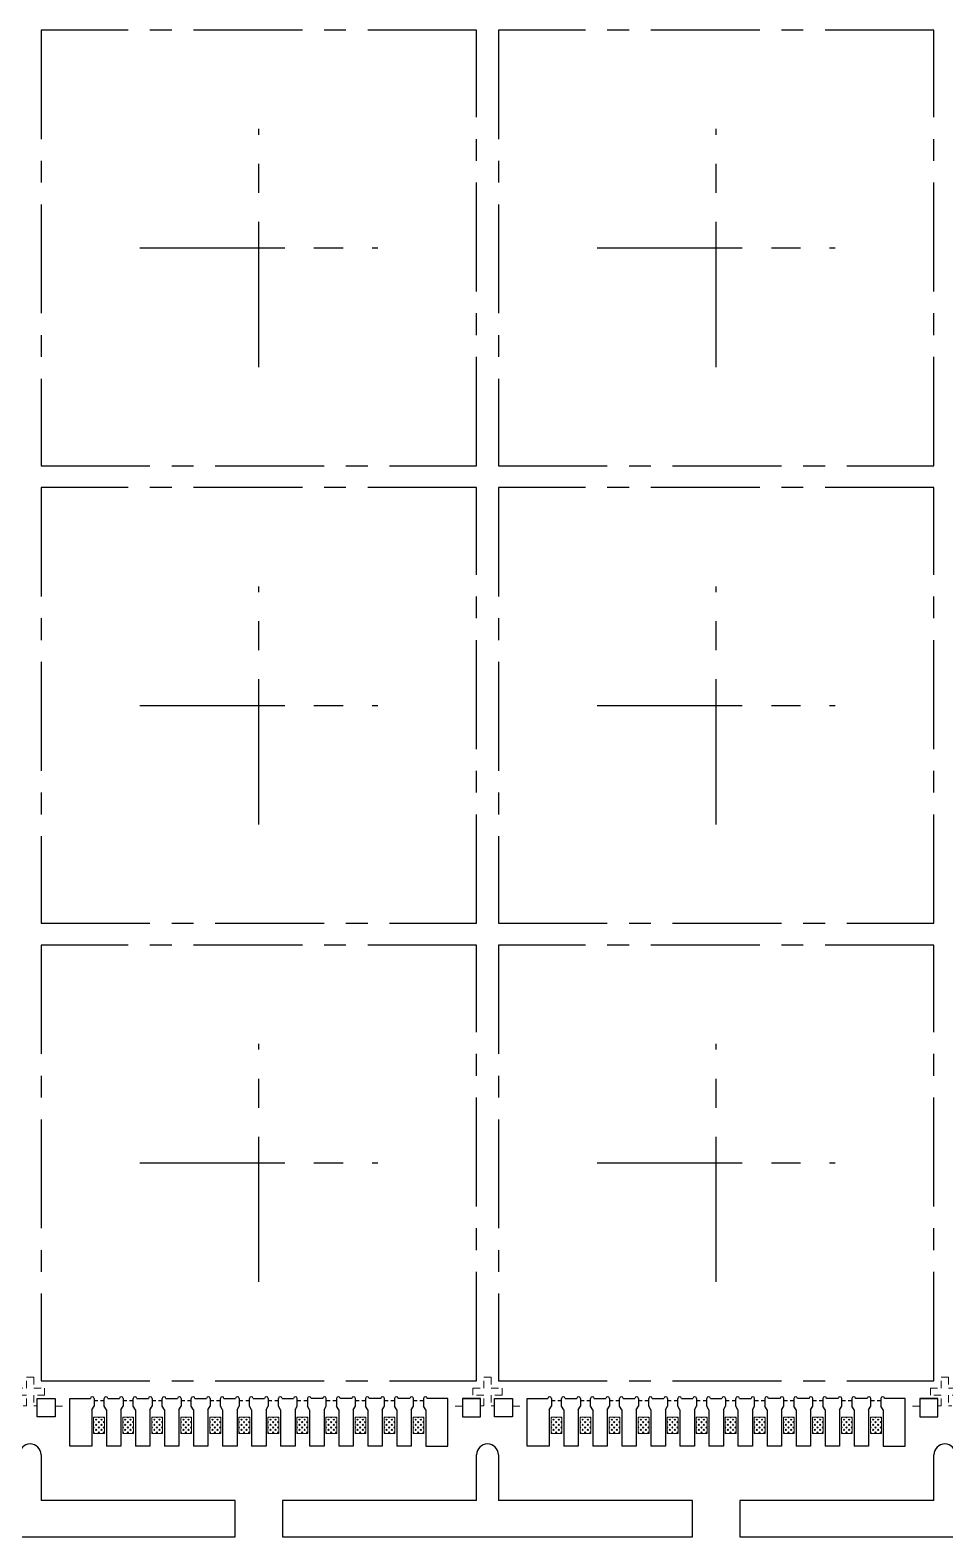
# Model space of a CAD drawing. Header units: inches. Extents: x 5 to 403, y 5 to 265.
# Drawn here: x 130.59 to 143.19, y 149.45 to 170.2 of the extents above; entities that cross this region are included whole.
import ezdxf

# ---------------------------------------------------------------- set-up
doc = ezdxf.new("R2010")
doc.units = ezdxf.units.IN
doc.header["$MEASUREMENT"] = 0
doc.linetypes.add('CENTER', pattern=[2, 1.25, -0.25, 0.25, -0.25])
doc.linetypes.add('HIDDEN', pattern=[0.375, 0.25, -0.125])
for name, color, linetype in [('1D（虚线、T-shape等)', 4, 'Continuous'), ('1（实线、SECTION图示等）', 7, 'Continuous'), ('CEN(中心线)', 1, 'CENTER'), ('LFBOT（框架底面线、虚线）', 4, 'HIDDEN'), ('LFTOP（框架正面线、实线）', 7, 'Continuous'), ('PKG LINE（虚线）', 2, 'HIDDEN'), ('PLATING（电镀）', 3, 'Continuous')]:
    doc.layers.add(name, color=color, linetype=linetype)

msp = doc.modelspace()

# ---------------------------------------------------------------- hatches: boundary and pattern name
at = {"layer": 'PLATING（电镀）', "linetype": 'ByBlock', "lineweight": 5}
h = msp.add_hatch(dxfattribs=at)
h.set_pattern_fill('CROSS', color=3, scale=0.05)
h.set_pattern_definition([(45, (-93.33546, -72.357227), (-0.035355339, 0.035355339), [0.025, -0.025]), (135, (-93.317783, -72.357227), (-0.035355339, -0.035355339), [0.025, -0.025])])
h.paths.add_polyline_path([(131.46232, 151.09804), (131.46232, 150.87304), (131.61232, 150.87304), (131.61232, 151.09804)])
h = msp.add_hatch(dxfattribs=at)
h.set_pattern_fill('CROSS', color=3, scale=0.05)
h.set_pattern_definition([(45, (-92.93546, -72.357227), (-0.035355339, 0.035355339), [0.025, -0.025]), (135, (-92.917783, -72.357227), (-0.035355339, -0.035355339), [0.025, -0.025])])
h.paths.add_polyline_path([(131.86232, 151.09804), (131.86232, 150.87304), (132.01232, 150.87304), (132.01232, 151.09804)])
h = msp.add_hatch(dxfattribs=at)
h.set_pattern_fill('CROSS', color=3, scale=0.05)
h.set_pattern_definition([(45, (-92.53546, -72.357227), (-0.035355339, 0.035355339), [0.025, -0.025]), (135, (-92.517783, -72.357227), (-0.035355339, -0.035355339), [0.025, -0.025])])
h.paths.add_polyline_path([(132.26232, 151.09804), (132.26232, 150.87304), (132.41232, 150.87304), (132.41232, 151.09804)])
h = msp.add_hatch(dxfattribs=at)
h.set_pattern_fill('CROSS', color=3, scale=0.05)
h.set_pattern_definition([(45, (-92.13546, -72.357227), (-0.035355339, 0.035355339), [0.025, -0.025]), (135, (-92.117783, -72.357227), (-0.035355339, -0.035355339), [0.025, -0.025])])
h.paths.add_polyline_path([(132.66232, 151.09804), (132.66232, 150.87304), (132.81232, 150.87304), (132.81232, 151.09804)])
h = msp.add_hatch(dxfattribs=at)
h.set_pattern_fill('CROSS', color=3, scale=0.05)
h.set_pattern_definition([(45, (-91.73546, -72.357227), (-0.035355339, 0.035355339), [0.025, -0.025]), (135, (-91.717783, -72.357227), (-0.035355339, -0.035355339), [0.025, -0.025])])
h.paths.add_polyline_path([(133.06232, 151.09804), (133.06232, 150.87304), (133.21232, 150.87304), (133.21232, 151.09804)])
h = msp.add_hatch(dxfattribs=at)
h.set_pattern_fill('CROSS', color=3, scale=0.05)
h.set_pattern_definition([(45, (-91.33546, -72.357227), (-0.035355339, 0.035355339), [0.025, -0.025]), (135, (-91.317783, -72.357227), (-0.035355339, -0.035355339), [0.025, -0.025])])
h.paths.add_polyline_path([(133.46232, 151.09804), (133.46232, 150.87304), (133.61232, 150.87304), (133.61232, 151.09804)])
h = msp.add_hatch(dxfattribs=at)
h.set_pattern_fill('CROSS', color=3, scale=0.05)
h.set_pattern_definition([(45, (-90.93546, -72.357227), (-0.035355339, 0.035355339), [0.025, -0.025]), (135, (-90.917783, -72.357227), (-0.035355339, -0.035355339), [0.025, -0.025])])
h.paths.add_polyline_path([(133.86232, 151.09804), (133.86232, 150.87304), (134.01232, 150.87304), (134.01232, 151.09804)])
h = msp.add_hatch(dxfattribs=at)
h.set_pattern_fill('CROSS', color=3, scale=0.05)
h.set_pattern_definition([(45, (-90.53546, -72.357227), (-0.035355339, 0.035355339), [0.025, -0.025]), (135, (-90.517783, -72.357227), (-0.035355339, -0.035355339), [0.025, -0.025])])
h.paths.add_polyline_path([(134.26232, 151.09804), (134.26232, 150.87304), (134.41232, 150.87304), (134.41232, 151.09804)])
h = msp.add_hatch(dxfattribs=at)
h.set_pattern_fill('CROSS', color=3, scale=0.05)
h.set_pattern_definition([(45, (-90.13546, -72.357227), (-0.035355339, 0.035355339), [0.025, -0.025]), (135, (-90.117783, -72.357227), (-0.035355339, -0.035355339), [0.025, -0.025])])
h.paths.add_polyline_path([(134.66232, 151.09804), (134.66232, 150.87304), (134.81232, 150.87304), (134.81232, 151.09804)])
h = msp.add_hatch(dxfattribs=at)
h.set_pattern_fill('CROSS', color=3, scale=0.05)
h.set_pattern_definition([(45, (-89.73546, -72.357227), (-0.035355339, 0.035355339), [0.025, -0.025]), (135, (-89.717783, -72.357227), (-0.035355339, -0.035355339), [0.025, -0.025])])
h.paths.add_polyline_path([(135.06232, 151.09804), (135.06232, 150.87304), (135.21232, 150.87304), (135.21232, 151.09804)])
h = msp.add_hatch(dxfattribs=at)
h.set_pattern_fill('CROSS', color=3, scale=0.05)
h.set_pattern_definition([(45, (-89.33546, -72.357227), (-0.035355339, 0.035355339), [0.025, -0.025]), (135, (-89.317783, -72.357227), (-0.035355339, -0.035355339), [0.025, -0.025])])
h.paths.add_polyline_path([(135.46232, 151.09804), (135.46232, 150.87304), (135.61232, 150.87304), (135.61232, 151.09804)])
h = msp.add_hatch(dxfattribs=at)
h.set_pattern_fill('CROSS', color=3, scale=0.05)
h.set_pattern_definition([(45, (-88.93546, -72.357227), (-0.035355339, 0.035355339), [0.025, -0.025]), (135, (-88.917783, -72.357227), (-0.035355339, -0.035355339), [0.025, -0.025])])
h.paths.add_polyline_path([(135.86232, 151.09804), (135.86232, 150.87304), (136.01232, 150.87304), (136.01232, 151.09804)])
h = msp.add_hatch(dxfattribs=at)
h.set_pattern_fill('CROSS', color=3, scale=0.05)
h.set_pattern_definition([(45, (-87.03546, -72.357227), (-0.035355339, 0.035355339), [0.025, -0.025]), (135, (-87.017783, -72.357227), (-0.035355339, -0.035355339), [0.025, -0.025])])
h.paths.add_polyline_path([(137.76232, 151.09804), (137.76232, 150.87304), (137.91232, 150.87304), (137.91232, 151.09804)])
h = msp.add_hatch(dxfattribs=at)
h.set_pattern_fill('CROSS', color=3, scale=0.05)
h.set_pattern_definition([(45, (-86.63546, -72.357227), (-0.035355339, 0.035355339), [0.025, -0.025]), (135, (-86.617783, -72.357227), (-0.035355339, -0.035355339), [0.025, -0.025])])
h.paths.add_polyline_path([(138.16232, 151.09804), (138.16232, 150.87304), (138.31232, 150.87304), (138.31232, 151.09804)])
h = msp.add_hatch(dxfattribs=at)
h.set_pattern_fill('CROSS', color=3, scale=0.05)
h.set_pattern_definition([(45, (-86.23546, -72.357227), (-0.035355339, 0.035355339), [0.025, -0.025]), (135, (-86.217783, -72.357227), (-0.035355339, -0.035355339), [0.025, -0.025])])
h.paths.add_polyline_path([(138.56232, 151.09804), (138.56232, 150.87304), (138.71232, 150.87304), (138.71232, 151.09804)])
h = msp.add_hatch(dxfattribs=at)
h.set_pattern_fill('CROSS', color=3, scale=0.05)
h.set_pattern_definition([(45, (-85.83546, -72.357227), (-0.035355339, 0.035355339), [0.025, -0.025]), (135, (-85.817783, -72.357227), (-0.035355339, -0.035355339), [0.025, -0.025])])
h.paths.add_polyline_path([(138.96232, 151.09804), (138.96232, 150.87304), (139.11232, 150.87304), (139.11232, 151.09804)])
h = msp.add_hatch(dxfattribs=at)
h.set_pattern_fill('CROSS', color=3, scale=0.05)
h.set_pattern_definition([(45, (-85.43546, -72.357227), (-0.035355339, 0.035355339), [0.025, -0.025]), (135, (-85.417783, -72.357227), (-0.035355339, -0.035355339), [0.025, -0.025])])
h.paths.add_polyline_path([(139.36232, 151.09804), (139.36232, 150.87304), (139.51232, 150.87304), (139.51232, 151.09804)])
h = msp.add_hatch(dxfattribs=at)
h.set_pattern_fill('CROSS', color=3, scale=0.05)
h.set_pattern_definition([(45, (-85.03546, -72.357227), (-0.035355339, 0.035355339), [0.025, -0.025]), (135, (-85.017783, -72.357227), (-0.035355339, -0.035355339), [0.025, -0.025])])
h.paths.add_polyline_path([(139.76232, 151.09804), (139.76232, 150.87304), (139.91232, 150.87304), (139.91232, 151.09804)])
h = msp.add_hatch(dxfattribs=at)
h.set_pattern_fill('CROSS', color=3, scale=0.05)
h.set_pattern_definition([(45, (-84.63546, -72.357227), (-0.035355339, 0.035355339), [0.025, -0.025]), (135, (-84.617783, -72.357227), (-0.035355339, -0.035355339), [0.025, -0.025])])
h.paths.add_polyline_path([(140.16232, 151.09804), (140.16232, 150.87304), (140.31232, 150.87304), (140.31232, 151.09804)])
h = msp.add_hatch(dxfattribs=at)
h.set_pattern_fill('CROSS', color=3, scale=0.05)
h.set_pattern_definition([(45, (-84.23546, -72.357227), (-0.035355339, 0.035355339), [0.025, -0.025]), (135, (-84.217783, -72.357227), (-0.035355339, -0.035355339), [0.025, -0.025])])
h.paths.add_polyline_path([(140.56232, 151.09804), (140.56232, 150.87304), (140.71232, 150.87304), (140.71232, 151.09804)])
h = msp.add_hatch(dxfattribs=at)
h.set_pattern_fill('CROSS', color=3, scale=0.05)
h.set_pattern_definition([(45, (-83.83546, -72.357227), (-0.035355339, 0.035355339), [0.025, -0.025]), (135, (-83.817783, -72.357227), (-0.035355339, -0.035355339), [0.025, -0.025])])
h.paths.add_polyline_path([(140.96232, 151.09804), (140.96232, 150.87304), (141.11232, 150.87304), (141.11232, 151.09804)])
h = msp.add_hatch(dxfattribs=at)
h.set_pattern_fill('CROSS', color=3, scale=0.05)
h.set_pattern_definition([(45, (-83.43546, -72.357227), (-0.035355339, 0.035355339), [0.025, -0.025]), (135, (-83.417783, -72.357227), (-0.035355339, -0.035355339), [0.025, -0.025])])
h.paths.add_polyline_path([(141.36232, 151.09804), (141.36232, 150.87304), (141.51232, 150.87304), (141.51232, 151.09804)])
h = msp.add_hatch(dxfattribs=at)
h.set_pattern_fill('CROSS', color=3, scale=0.05)
h.set_pattern_definition([(45, (-83.03546, -72.357227), (-0.035355339, 0.035355339), [0.025, -0.025]), (135, (-83.017783, -72.357227), (-0.035355339, -0.035355339), [0.025, -0.025])])
h.paths.add_polyline_path([(141.76232, 151.09804), (141.76232, 150.87304), (141.91232, 150.87304), (141.91232, 151.09804)])
h = msp.add_hatch(dxfattribs=at)
h.set_pattern_fill('CROSS', color=3, scale=0.05)
h.set_pattern_definition([(45, (-82.63546, -72.357227), (-0.035355339, 0.035355339), [0.025, -0.025]), (135, (-82.617783, -72.357227), (-0.035355339, -0.035355339), [0.025, -0.025])])
h.paths.add_polyline_path([(142.16232, 151.09804), (142.16232, 150.87304), (142.31232, 150.87304), (142.31232, 151.09804)])

# ---------------------------------------------------------------- linework, layer by layer
at = {"layer": '1D（虚线、T-shape等)', "linetype": 'HIDDEN', "lineweight": 0, "ltscale": 0.25}
for p, q in [((130.93232, 151.24804, 0.1444), (131.13232, 151.24804, 0.1444)), ((136.54232, 151.24804, 0.1444), (136.34232, 151.24804, 0.1444)), ((137.23232, 151.24804, 0.1444), (137.43232, 151.24804, 0.1444)), ((142.84232, 151.24804, 0.1444), (142.64232, 151.24804, 0.1444))]:
    msp.add_line(p, q, dxfattribs=at)
at = {"layer": '1D（虚线、T-shape等)', "linetype": 'HIDDEN', "lineweight": 0, "ltscale": 0.25, "elevation": 0.1444}
for points in [[(130.49232, 151.25304), (130.53732, 151.25304), (130.53732, 151.39804), (130.38732, 151.39804), (130.38732, 151.49804), (130.53732, 151.49804), (130.53732, 151.64804), (130.63732, 151.64804), (130.63732, 151.49804), (130.78732, 151.49804), (130.78732, 151.39804), (130.63732, 151.39804), (130.63732, 151.25304), (130.68232, 151.25304)], [(136.79232, 151.25304), (136.83732, 151.25304), (136.83732, 151.39804), (136.68732, 151.39804), (136.68732, 151.49804), (136.83732, 151.49804), (136.83732, 151.64804), (136.93732, 151.64804), (136.93732, 151.49804), (137.08732, 151.49804), (137.08732, 151.39804), (136.93732, 151.39804), (136.93732, 151.25304), (136.98232, 151.25304)], [(143.09232, 151.25304), (143.13732, 151.25304), (143.13732, 151.39804), (142.98732, 151.39804), (142.98732, 151.49804), (143.13732, 151.49804), (143.13732, 151.64804), (143.23732, 151.64804), (143.23732, 151.49804), (143.38732, 151.49804), (143.38732, 151.39804), (143.23732, 151.39804), (143.23732, 151.25304), (143.28232, 151.25304)]]:
    msp.add_lwpolyline(points, dxfattribs=at)
at = {"layer": '1（实线、SECTION图示等）', "ltscale": 10}
for p, q in [((130.73732, 150.57804, 0.1444), (130.73732, 149.94804, 0.1444)), ((136.73732, 149.94804, 0.1444), (136.73732, 150.57804, 0.1444)), ((137.03732, 150.57804, 0.1444), (137.03732, 149.94804, 0.1444)), ((143.03732, 149.94804, 0.1444), (143.03732, 150.57804, 0.1444)), ((133.41232, 149.94804, 0.1444), (130.73732, 149.94804, 0.1444)), ((133.41232, 149.44804, 0.1444), (133.41232, 149.94804, 0.1444)), ((136.73732, 149.94804, 0.1444), (134.06232, 149.94804, 0.1444)), ((134.06232, 149.94804, 0.1444), (134.06232, 149.44804, 0.1444)), ((139.71232, 149.94804, 0.1444), (137.03732, 149.94804, 0.1444)), ((139.71232, 149.44804, 0.1444), (139.71232, 149.94804, 0.1444)), ((143.03732, 149.94804, 0.1444), (140.36232, 149.94804, 0.1444)), ((140.36232, 149.94804, 0.1444), (140.36232, 149.44804, 0.1444)), ((127.76232, 149.44804, 0.1444), (133.41232, 149.44804, 0.1444)), ((134.06232, 149.44804, 0.1444), (139.71232, 149.44804, 0.1444)), ((140.36232, 149.44804, 0.1444), (146.01232, 149.44804, 0.1444))]:
    msp.add_line(p, q, dxfattribs=at)
for centre in [(130.58732, 150.57804, 0.1444), (136.88732, 150.57804, 0.1444), (143.18732, 150.57804, 0.1444)]:
    msp.add_arc(centre, 0.15, 0, 180, dxfattribs=at)
at = {"layer": 'CEN(中心线)', "linetype": 'CENTER', "ltscale": 1.6}
for p, q in [((133.73732, 165.55807, 0.1444), (133.73732, 168.838, 0.1444)), ((140.03732, 165.55807, 0.1444), (140.03732, 168.838, 0.1444)), ((132.09736, 167.19804, 0.1444), (135.37729, 167.19804, 0.1444)), ((138.39736, 167.19804, 0.1444), (141.67729, 167.19804, 0.1444)), ((133.73732, 159.25807, 0.1444), (133.73732, 162.538, 0.1444)), ((140.03732, 159.25807, 0.1444), (140.03732, 162.538, 0.1444)), ((132.09736, 160.89804, 0.1444), (135.37729, 160.89804, 0.1444)), ((138.39736, 160.89804, 0.1444), (141.67729, 160.89804, 0.1444)), ((133.73732, 152.95807, 0.1444), (133.73732, 156.238, 0.1444)), ((140.03732, 152.95807, 0.1444), (140.03732, 156.238, 0.1444)), ((132.09736, 154.59804, 0.1444), (135.37729, 154.59804, 0.1444)), ((138.39736, 154.59804, 0.1444), (141.67729, 154.59804, 0.1444))]:
    msp.add_line(p, q, dxfattribs=at)
at = {"layer": 'LFBOT（框架底面线、虚线）', "linetype": 'HIDDEN', "ltscale": 0.2, "elevation": 0.1444}
for points in [[(131.46732, 151.32804), (131.51832, 151.32804)], [(131.55632, 151.32804), (131.60732, 151.32804)], [(131.86732, 151.32804), (131.91832, 151.32804)], [(131.95632, 151.32804), (132.00732, 151.32804)], [(132.26732, 151.32804), (132.31832, 151.32804)], [(132.35632, 151.32804), (132.40732, 151.32804)], [(132.66732, 151.32804), (132.71832, 151.32804)], [(132.75632, 151.32804), (132.80732, 151.32804)], [(133.06732, 151.32804), (133.11832, 151.32804)], [(133.15632, 151.32804), (133.20732, 151.32804)], [(133.46732, 151.32804), (133.51832, 151.32804)], [(133.55632, 151.32804), (133.60732, 151.32804)], [(133.86732, 151.32804), (133.91832, 151.32804)], [(133.95632, 151.32804), (134.00732, 151.32804)], [(134.26732, 151.32804), (134.31832, 151.32804)], [(134.35632, 151.32804), (134.40732, 151.32804)], [(134.66732, 151.32804), (134.71832, 151.32804)], [(134.75632, 151.32804), (134.80732, 151.32804)], [(135.06732, 151.32804), (135.11832, 151.32804)], [(135.15632, 151.32804), (135.20732, 151.32804)], [(135.46732, 151.32804), (135.51832, 151.32804)], [(135.55632, 151.32804), (135.60732, 151.32804)], [(135.86732, 151.32804), (135.91832, 151.32804)], [(135.95632, 151.32804), (136.00732, 151.32804)], [(137.76732, 151.32804), (137.81832, 151.32804)], [(137.85632, 151.32804), (137.90732, 151.32804)], [(138.16732, 151.32804), (138.21832, 151.32804)], [(138.25632, 151.32804), (138.30732, 151.32804)], [(138.56732, 151.32804), (138.61832, 151.32804)], [(138.65632, 151.32804), (138.70732, 151.32804)], [(138.96732, 151.32804), (139.01832, 151.32804)], [(139.05632, 151.32804), (139.10732, 151.32804)], [(139.36732, 151.32804), (139.41832, 151.32804)], [(139.45632, 151.32804), (139.50732, 151.32804)], [(139.76732, 151.32804), (139.81832, 151.32804)], [(139.85632, 151.32804), (139.90732, 151.32804)], [(140.16732, 151.32804), (140.21832, 151.32804)], [(140.25632, 151.32804), (140.30732, 151.32804)], [(140.56732, 151.32804), (140.61832, 151.32804)], [(140.65632, 151.32804), (140.70732, 151.32804)], [(140.96732, 151.32804), (141.01832, 151.32804)], [(141.05632, 151.32804), (141.10732, 151.32804)], [(141.36732, 151.32804), (141.41832, 151.32804)], [(141.45632, 151.32804), (141.50732, 151.32804)], [(141.76732, 151.32804), (141.81832, 151.32804)], [(141.85632, 151.32804), (141.90732, 151.32804)], [(142.16732, 151.32804), (142.21832, 151.32804)], [(142.25632, 151.32804), (142.30732, 151.32804)]]:
    msp.add_lwpolyline(points, dxfattribs=at)
at = {"layer": 'LFTOP（框架正面线、实线）', "color": 7}
for p, q in [((131.13232, 150.99804, 0.1444), (131.13232, 151.35304, 0.1444)), ((131.13232, 151.35304, 0.1444), (131.41732, 151.35304, 0.1444)), ((131.46732, 151.35304, 0.1444), (131.46732, 151.24804, 0.1444)), ((131.60732, 151.24804, 0.1444), (131.60732, 151.35304, 0.1444)), ((131.65732, 151.35304, 0.1444), (131.81732, 151.35304, 0.1444)), ((131.86732, 151.35304, 0.1444), (131.86732, 151.24804, 0.1444)), ((132.00732, 151.24804, 0.1444), (132.00732, 151.35304, 0.1444)), ((132.05732, 151.35304, 0.1444), (132.21732, 151.35304, 0.1444)), ((132.26732, 151.35304, 0.1444), (132.26732, 151.24804, 0.1444)), ((132.40732, 151.24804, 0.1444), (132.40732, 151.35304, 0.1444)), ((132.45732, 151.35304, 0.1444), (132.61732, 151.35304, 0.1444)), ((132.66732, 151.35304, 0.1444), (132.66732, 151.24804, 0.1444)), ((132.80732, 151.24804, 0.1444), (132.80732, 151.35304, 0.1444)), ((132.85732, 151.35304, 0.1444), (133.01732, 151.35304, 0.1444)), ((133.06732, 151.35304, 0.1444), (133.06732, 151.24804, 0.1444)), ((133.20732, 151.24804, 0.1444), (133.20732, 151.35304, 0.1444)), ((133.25732, 151.35304, 0.1444), (133.41732, 151.35304, 0.1444)), ((133.46732, 151.35304, 0.1444), (133.46732, 151.24804, 0.1444)), ((133.60732, 151.24804, 0.1444), (133.60732, 151.35304, 0.1444)), ((133.65732, 151.35304, 0.1444), (133.81732, 151.35304, 0.1444)), ((133.86732, 151.35304, 0.1444), (133.86732, 151.24804, 0.1444)), ((134.00732, 151.24804, 0.1444), (134.00732, 151.35304, 0.1444)), ((134.05732, 151.35304, 0.1444), (134.21732, 151.35304, 0.1444)), ((134.26732, 151.24804, 0.1444), (134.26732, 151.35304, 0.1444)), ((134.40732, 151.35304, 0.1444), (134.40732, 151.24804, 0.1444)), ((134.61732, 151.35304, 0.1444), (134.45732, 151.35304, 0.1444)), ((134.66732, 151.24804, 0.1444), (134.66732, 151.35304, 0.1444)), ((134.80732, 151.35304, 0.1444), (134.80732, 151.24804, 0.1444)), ((135.01732, 151.35304, 0.1444), (134.85732, 151.35304, 0.1444)), ((135.06732, 151.24804, 0.1444), (135.06732, 151.35304, 0.1444)), ((135.20732, 151.35304, 0.1444), (135.20732, 151.24804, 0.1444)), ((135.41732, 151.35304, 0.1444), (135.25732, 151.35304, 0.1444)), ((135.46732, 151.24804, 0.1444), (135.46732, 151.35304, 0.1444)), ((135.60732, 151.35304, 0.1444), (135.60732, 151.24804, 0.1444)), ((135.81732, 151.35304, 0.1444), (135.65732, 151.35304, 0.1444)), ((135.86732, 151.24804, 0.1444), (135.86732, 151.35304, 0.1444)), ((136.00732, 151.35304, 0.1444), (136.00732, 151.24804, 0.1444)), ((136.34232, 151.35304, 0.1444), (136.05732, 151.35304, 0.1444)), ((136.54232, 151.35304, 0.1444), (136.79232, 151.35304, 0.1444)), ((137.43232, 150.99804, 0.1444), (137.43232, 151.35304, 0.1444)), ((137.43232, 151.35304, 0.1444), (137.71732, 151.35304, 0.1444)), ((137.76732, 151.35304, 0.1444), (137.76732, 151.24804, 0.1444)), ((137.90732, 151.24804, 0.1444), (137.90732, 151.35304, 0.1444)), ((137.95732, 151.35304, 0.1444), (138.11732, 151.35304, 0.1444)), ((138.16732, 151.35304, 0.1444), (138.16732, 151.24804, 0.1444)), ((138.30732, 151.24804, 0.1444), (138.30732, 151.35304, 0.1444)), ((138.35732, 151.35304, 0.1444), (138.51732, 151.35304, 0.1444)), ((138.56732, 151.35304, 0.1444), (138.56732, 151.24804, 0.1444)), ((138.70732, 151.24804, 0.1444), (138.70732, 151.35304, 0.1444)), ((138.75732, 151.35304, 0.1444), (138.91732, 151.35304, 0.1444)), ((138.96732, 151.35304, 0.1444), (138.96732, 151.24804, 0.1444)), ((139.10732, 151.24804, 0.1444), (139.10732, 151.35304, 0.1444)), ((139.15732, 151.35304, 0.1444), (139.31732, 151.35304, 0.1444)), ((139.36732, 151.35304, 0.1444), (139.36732, 151.24804, 0.1444)), ((139.50732, 151.24804, 0.1444), (139.50732, 151.35304, 0.1444)), ((139.55732, 151.35304, 0.1444), (139.71732, 151.35304, 0.1444)), ((139.76732, 151.35304, 0.1444), (139.76732, 151.24804, 0.1444)), ((139.90732, 151.24804, 0.1444), (139.90732, 151.35304, 0.1444)), ((139.95732, 151.35304, 0.1444), (140.11732, 151.35304, 0.1444)), ((140.16732, 151.35304, 0.1444), (140.16732, 151.24804, 0.1444)), ((140.30732, 151.24804, 0.1444), (140.30732, 151.35304, 0.1444)), ((140.35732, 151.35304, 0.1444), (140.51732, 151.35304, 0.1444)), ((140.56732, 151.24804, 0.1444), (140.56732, 151.35304, 0.1444)), ((140.70732, 151.35304, 0.1444), (140.70732, 151.24804, 0.1444)), ((140.91732, 151.35304, 0.1444), (140.75732, 151.35304, 0.1444)), ((140.96732, 151.24804, 0.1444), (140.96732, 151.35304, 0.1444)), ((141.10732, 151.35304, 0.1444), (141.10732, 151.24804, 0.1444)), ((141.31732, 151.35304, 0.1444), (141.15732, 151.35304, 0.1444)), ((141.36732, 151.24804, 0.1444), (141.36732, 151.35304, 0.1444)), ((141.50732, 151.35304, 0.1444), (141.50732, 151.24804, 0.1444)), ((141.71732, 151.35304, 0.1444), (141.55732, 151.35304, 0.1444)), ((141.76732, 151.24804, 0.1444), (141.76732, 151.35304, 0.1444)), ((141.90732, 151.35304, 0.1444), (141.90732, 151.24804, 0.1444)), ((142.11732, 151.35304, 0.1444), (141.95732, 151.35304, 0.1444)), ((142.16732, 151.24804, 0.1444), (142.16732, 151.35304, 0.1444)), ((142.30732, 151.35304, 0.1444), (142.30732, 151.24804, 0.1444)), ((142.64232, 151.35304, 0.1444), (142.35732, 151.35304, 0.1444)), ((142.84232, 151.35304, 0.1444), (143.09232, 151.35304, 0.1444)), ((131.43732, 151.19804, 0.1444), (131.46732, 151.24804, 0.1444)), ((131.43732, 151.19804, 0.1444), (131.43732, 150.69804, 0.1444)), ((131.63732, 151.19804, 0.1444), (131.60732, 151.24804, 0.1444)), ((131.63732, 151.19804, 0.1444), (131.63732, 150.69804, 0.1444)), ((131.83732, 151.19804, 0.1444), (131.86732, 151.24804, 0.1444)), ((131.83732, 151.19804, 0.1444), (131.83732, 150.69804, 0.1444)), ((132.03732, 151.19804, 0.1444), (132.00732, 151.24804, 0.1444)), ((132.03732, 151.19804, 0.1444), (132.03732, 150.69804, 0.1444)), ((132.23732, 151.19804, 0.1444), (132.26732, 151.24804, 0.1444)), ((132.23732, 151.19804, 0.1444), (132.23732, 150.69804, 0.1444)), ((132.43732, 151.19804, 0.1444), (132.40732, 151.24804, 0.1444)), ((132.43732, 151.19804, 0.1444), (132.43732, 150.69804, 0.1444)), ((132.63732, 151.19804, 0.1444), (132.66732, 151.24804, 0.1444)), ((132.63732, 151.19804, 0.1444), (132.63732, 150.69804, 0.1444)), ((132.83732, 151.19804, 0.1444), (132.80732, 151.24804, 0.1444)), ((132.83732, 151.19804, 0.1444), (132.83732, 150.69804, 0.1444)), ((133.03732, 151.19804, 0.1444), (133.06732, 151.24804, 0.1444)), ((133.03732, 151.19804, 0.1444), (133.03732, 150.69804, 0.1444)), ((133.23732, 151.19804, 0.1444), (133.20732, 151.24804, 0.1444)), ((133.23732, 151.19804, 0.1444), (133.23732, 150.69804, 0.1444)), ((133.43732, 151.19804, 0.1444), (133.46732, 151.24804, 0.1444)), ((133.43732, 151.19804, 0.1444), (133.43732, 150.69804, 0.1444)), ((133.63732, 151.19804, 0.1444), (133.60732, 151.24804, 0.1444)), ((133.63732, 151.19804, 0.1444), (133.63732, 150.69804, 0.1444)), ((133.83732, 151.19804, 0.1444), (133.86732, 151.24804, 0.1444)), ((133.83732, 151.19804, 0.1444), (133.83732, 150.69804, 0.1444)), ((134.03732, 151.19804, 0.1444), (134.00732, 151.24804, 0.1444)), ((134.03732, 151.19804, 0.1444), (134.03732, 150.69804, 0.1444)), ((134.23732, 151.19804, 0.1444), (134.26732, 151.24804, 0.1444)), ((134.23732, 151.19804, 0.1444), (134.23732, 150.69804, 0.1444)), ((134.43732, 151.19804, 0.1444), (134.40732, 151.24804, 0.1444)), ((134.43732, 151.19804, 0.1444), (134.43732, 150.69804, 0.1444)), ((134.63732, 151.19804, 0.1444), (134.66732, 151.24804, 0.1444)), ((134.63732, 151.19804, 0.1444), (134.63732, 150.69804, 0.1444)), ((134.83732, 151.19804, 0.1444), (134.80732, 151.24804, 0.1444)), ((134.83732, 151.19804, 0.1444), (134.83732, 150.69804, 0.1444)), ((135.03732, 151.19804, 0.1444), (135.06732, 151.24804, 0.1444)), ((135.03732, 151.19804, 0.1444), (135.03732, 150.69804, 0.1444)), ((135.23732, 151.19804, 0.1444), (135.20732, 151.24804, 0.1444)), ((135.23732, 151.19804, 0.1444), (135.23732, 150.69804, 0.1444)), ((135.43732, 151.19804, 0.1444), (135.46732, 151.24804, 0.1444)), ((135.43732, 151.19804, 0.1444), (135.43732, 150.69804, 0.1444)), ((135.63732, 151.19804, 0.1444), (135.60732, 151.24804, 0.1444)), ((135.63732, 151.19804, 0.1444), (135.63732, 150.69804, 0.1444)), ((135.83732, 151.19804, 0.1444), (135.86732, 151.24804, 0.1444)), ((135.83732, 151.19804, 0.1444), (135.83732, 150.69804, 0.1444)), ((136.03732, 151.19804, 0.1444), (136.00732, 151.24804, 0.1444)), ((136.03732, 151.19804, 0.1444), (136.03732, 150.69804, 0.1444)), ((137.73732, 151.19804, 0.1444), (137.76732, 151.24804, 0.1444)), ((137.73732, 151.19804, 0.1444), (137.73732, 150.69804, 0.1444)), ((137.93732, 151.19804, 0.1444), (137.90732, 151.24804, 0.1444)), ((137.93732, 151.19804, 0.1444), (137.93732, 150.69804, 0.1444)), ((138.13732, 151.19804, 0.1444), (138.16732, 151.24804, 0.1444)), ((138.13732, 151.19804, 0.1444), (138.13732, 150.69804, 0.1444)), ((138.33732, 151.19804, 0.1444), (138.30732, 151.24804, 0.1444)), ((138.33732, 151.19804, 0.1444), (138.33732, 150.69804, 0.1444)), ((138.53732, 151.19804, 0.1444), (138.56732, 151.24804, 0.1444)), ((138.53732, 151.19804, 0.1444), (138.53732, 150.69804, 0.1444)), ((138.73732, 151.19804, 0.1444), (138.70732, 151.24804, 0.1444)), ((138.73732, 151.19804, 0.1444), (138.73732, 150.69804, 0.1444)), ((138.93732, 151.19804, 0.1444), (138.96732, 151.24804, 0.1444)), ((138.93732, 151.19804, 0.1444), (138.93732, 150.69804, 0.1444)), ((139.13732, 151.19804, 0.1444), (139.10732, 151.24804, 0.1444)), ((139.13732, 151.19804, 0.1444), (139.13732, 150.69804, 0.1444)), ((139.33732, 151.19804, 0.1444), (139.36732, 151.24804, 0.1444)), ((139.33732, 151.19804, 0.1444), (139.33732, 150.69804, 0.1444)), ((139.53732, 151.19804, 0.1444), (139.50732, 151.24804, 0.1444)), ((139.53732, 151.19804, 0.1444), (139.53732, 150.69804, 0.1444)), ((139.73732, 151.19804, 0.1444), (139.76732, 151.24804, 0.1444)), ((139.73732, 151.19804, 0.1444), (139.73732, 150.69804, 0.1444)), ((139.93732, 151.19804, 0.1444), (139.90732, 151.24804, 0.1444)), ((139.93732, 151.19804, 0.1444), (139.93732, 150.69804, 0.1444)), ((140.13732, 151.19804, 0.1444), (140.16732, 151.24804, 0.1444)), ((140.13732, 151.19804, 0.1444), (140.13732, 150.69804, 0.1444)), ((140.33732, 151.19804, 0.1444), (140.30732, 151.24804, 0.1444)), ((140.33732, 151.19804, 0.1444), (140.33732, 150.69804, 0.1444)), ((140.53732, 151.19804, 0.1444), (140.56732, 151.24804, 0.1444)), ((140.53732, 151.19804, 0.1444), (140.53732, 150.69804, 0.1444)), ((140.73732, 151.19804, 0.1444), (140.70732, 151.24804, 0.1444)), ((140.73732, 151.19804, 0.1444), (140.73732, 150.69804, 0.1444)), ((140.93732, 151.19804, 0.1444), (140.96732, 151.24804, 0.1444)), ((140.93732, 151.19804, 0.1444), (140.93732, 150.69804, 0.1444)), ((141.13732, 151.19804, 0.1444), (141.10732, 151.24804, 0.1444)), ((141.13732, 151.19804, 0.1444), (141.13732, 150.69804, 0.1444)), ((141.33732, 151.19804, 0.1444), (141.36732, 151.24804, 0.1444)), ((141.33732, 151.19804, 0.1444), (141.33732, 150.69804, 0.1444)), ((141.53732, 151.19804, 0.1444), (141.50732, 151.24804, 0.1444)), ((141.53732, 151.19804, 0.1444), (141.53732, 150.69804, 0.1444)), ((141.73732, 151.19804, 0.1444), (141.76732, 151.24804, 0.1444)), ((141.73732, 151.19804, 0.1444), (141.73732, 150.69804, 0.1444)), ((141.93732, 151.19804, 0.1444), (141.90732, 151.24804, 0.1444)), ((141.93732, 151.19804, 0.1444), (141.93732, 150.69804, 0.1444)), ((142.13732, 151.19804, 0.1444), (142.16732, 151.24804, 0.1444)), ((142.13732, 151.19804, 0.1444), (142.13732, 150.69804, 0.1444)), ((142.33732, 151.19804, 0.1444), (142.30732, 151.24804, 0.1444)), ((142.33732, 151.19804, 0.1444), (142.33732, 150.69804, 0.1444)), ((131.13232, 150.69804, 0.1444), (131.13232, 150.99804, 0.1444)), ((137.43232, 150.69804, 0.1444), (137.43232, 150.99804, 0.1444)), ((131.13732, 150.69804, 0.1444), (131.13232, 150.69804, 0.1444)), ((131.43732, 150.69804, 0.1444), (131.13732, 150.69804, 0.1444)), ((137.43732, 150.69804, 0.1444), (137.43232, 150.69804, 0.1444)), ((137.73732, 150.69804, 0.1444), (137.43732, 150.69804, 0.1444))]:
    msp.add_line(p, q, dxfattribs=at)
at = {"layer": 'LFTOP（框架正面线、实线）'}
for p, q in [((131.83732, 150.69804, 0.1444), (131.63732, 150.69804, 0.1444)), ((132.23732, 150.69804, 0.1444), (132.03732, 150.69804, 0.1444)), ((132.63732, 150.69804, 0.1444), (132.43732, 150.69804, 0.1444)), ((133.03732, 150.69804, 0.1444), (132.83732, 150.69804, 0.1444)), ((133.43732, 150.69804, 0.1444), (133.23732, 150.69804, 0.1444)), ((133.83732, 150.69804, 0.1444), (133.63732, 150.69804, 0.1444)), ((134.23732, 150.69804, 0.1444), (134.03732, 150.69804, 0.1444)), ((134.63732, 150.69804, 0.1444), (134.43732, 150.69804, 0.1444)), ((135.03732, 150.69804, 0.1444), (134.83732, 150.69804, 0.1444)), ((135.43732, 150.69804, 0.1444), (135.23732, 150.69804, 0.1444)), ((135.83732, 150.69804, 0.1444), (135.63732, 150.69804, 0.1444)), ((138.13732, 150.69804, 0.1444), (137.93732, 150.69804, 0.1444)), ((138.53732, 150.69804, 0.1444), (138.33732, 150.69804, 0.1444)), ((138.93732, 150.69804, 0.1444), (138.73732, 150.69804, 0.1444)), ((139.33732, 150.69804, 0.1444), (139.13732, 150.69804, 0.1444)), ((139.73732, 150.69804, 0.1444), (139.53732, 150.69804, 0.1444)), ((140.13732, 150.69804, 0.1444), (139.93732, 150.69804, 0.1444)), ((140.53732, 150.69804, 0.1444), (140.33732, 150.69804, 0.1444)), ((140.93732, 150.69804, 0.1444), (140.73732, 150.69804, 0.1444)), ((141.33732, 150.69804, 0.1444), (141.13732, 150.69804, 0.1444)), ((141.73732, 150.69804, 0.1444), (141.53732, 150.69804, 0.1444)), ((142.13732, 150.69804, 0.1444), (141.93732, 150.69804, 0.1444))]:
    msp.add_line(p, q, dxfattribs=at)
at = {"layer": 'LFTOP（框架正面线、实线）', "color": 7, "elevation": 0.1444}
for points in [[(130.68232, 151.35304), (130.93232, 151.35304), (130.93232, 151.10304), (130.68232, 151.10304)], [(136.79232, 151.35304), (136.54232, 151.35304), (136.54232, 151.10304), (136.79232, 151.10304)], [(136.98232, 151.35304), (137.23232, 151.35304), (137.23232, 151.10304), (136.98232, 151.10304)], [(143.09232, 151.35304), (142.84232, 151.35304), (142.84232, 151.10304), (143.09232, 151.10304)]]:
    msp.add_lwpolyline(points, close=True, dxfattribs=at)
for points in [[(136.03732, 150.69804), (136.34232, 150.69804), (136.34232, 151.35304)], [(142.33732, 150.69804), (142.64232, 150.69804), (142.64232, 151.35304)]]:
    msp.add_lwpolyline(points, dxfattribs=at)
at = {"layer": 'LFTOP（框架正面线、实线）', "color": 7}
for centre in [(131.44232, 151.35304, 0.1444), (131.63232, 151.35304, 0.1444), (131.84232, 151.35304, 0.1444), (132.03232, 151.35304, 0.1444), (132.24232, 151.35304, 0.1444), (132.43232, 151.35304, 0.1444), (132.64232, 151.35304, 0.1444), (132.83232, 151.35304, 0.1444), (133.04232, 151.35304, 0.1444), (133.23232, 151.35304, 0.1444), (133.44232, 151.35304, 0.1444), (133.63232, 151.35304, 0.1444), (133.84232, 151.35304, 0.1444), (134.03232, 151.35304, 0.1444), (134.24232, 151.35304, 0.1444), (134.43232, 151.35304, 0.1444), (134.64232, 151.35304, 0.1444), (134.83232, 151.35304, 0.1444), (135.04232, 151.35304, 0.1444), (135.23232, 151.35304, 0.1444), (135.44232, 151.35304, 0.1444), (135.63232, 151.35304, 0.1444), (135.84232, 151.35304, 0.1444), (136.03232, 151.35304, 0.1444), (137.74232, 151.35304, 0.1444), (137.93232, 151.35304, 0.1444), (138.14232, 151.35304, 0.1444), (138.33232, 151.35304, 0.1444), (138.54232, 151.35304, 0.1444), (138.73232, 151.35304, 0.1444), (138.94232, 151.35304, 0.1444), (139.13232, 151.35304, 0.1444), (139.34232, 151.35304, 0.1444), (139.53232, 151.35304, 0.1444), (139.74232, 151.35304, 0.1444), (139.93232, 151.35304, 0.1444), (140.14232, 151.35304, 0.1444), (140.33232, 151.35304, 0.1444), (140.54232, 151.35304, 0.1444), (140.73232, 151.35304, 0.1444), (140.94232, 151.35304, 0.1444), (141.13232, 151.35304, 0.1444), (141.34232, 151.35304, 0.1444), (141.53232, 151.35304, 0.1444), (141.74232, 151.35304, 0.1444), (141.93232, 151.35304, 0.1444), (142.14232, 151.35304, 0.1444), (142.33232, 151.35304, 0.1444)]:
    msp.add_arc(centre, 0.025, 0, 180, dxfattribs=at)
at = {"layer": 'PKG LINE（虚线）', "color": 2, "linetype": 'CENTER', "ltscale": 1.2, "elevation": 0.1444}
for points in [[(130.73732, 164.19804), (136.73732, 164.19804), (136.73732, 170.19804), (130.73732, 170.19804)], [(137.03732, 164.19804), (143.03732, 164.19804), (143.03732, 170.19804), (137.03732, 170.19804)], [(130.73732, 157.89804), (136.73732, 157.89804), (136.73732, 163.89804), (130.73732, 163.89804)], [(137.03732, 157.89804), (143.03732, 157.89804), (143.03732, 163.89804), (137.03732, 163.89804)], [(130.73732, 151.59804), (136.73732, 151.59804), (136.73732, 157.59804), (130.73732, 157.59804)], [(137.03732, 151.59804), (143.03732, 151.59804), (143.03732, 157.59804), (137.03732, 157.59804)]]:
    msp.add_lwpolyline(points, close=True, dxfattribs=at)
at = {"layer": 'PLATING（电镀）', "color": 3, "linetype": 'ByBlock', "lineweight": 5, "elevation": 0.1444}
for points in [[(131.46232, 151.09804), (131.61232, 151.09804), (131.61232, 150.87304), (131.46232, 150.87304)], [(131.86232, 151.09804), (132.01232, 151.09804), (132.01232, 150.87304), (131.86232, 150.87304)], [(132.26232, 151.09804), (132.41232, 151.09804), (132.41232, 150.87304), (132.26232, 150.87304)], [(132.66232, 151.09804), (132.81232, 151.09804), (132.81232, 150.87304), (132.66232, 150.87304)], [(133.06232, 151.09804), (133.21232, 151.09804), (133.21232, 150.87304), (133.06232, 150.87304)], [(133.46232, 151.09804), (133.61232, 151.09804), (133.61232, 150.87304), (133.46232, 150.87304)], [(133.86232, 151.09804), (134.01232, 151.09804), (134.01232, 150.87304), (133.86232, 150.87304)], [(134.26232, 151.09804), (134.41232, 151.09804), (134.41232, 150.87304), (134.26232, 150.87304)], [(134.66232, 151.09804), (134.81232, 151.09804), (134.81232, 150.87304), (134.66232, 150.87304)], [(135.06232, 151.09804), (135.21232, 151.09804), (135.21232, 150.87304), (135.06232, 150.87304)], [(135.46232, 151.09804), (135.61232, 151.09804), (135.61232, 150.87304), (135.46232, 150.87304)], [(135.86232, 151.09804), (136.01232, 151.09804), (136.01232, 150.87304), (135.86232, 150.87304)], [(137.76232, 151.09804), (137.91232, 151.09804), (137.91232, 150.87304), (137.76232, 150.87304)], [(138.16232, 151.09804), (138.31232, 151.09804), (138.31232, 150.87304), (138.16232, 150.87304)], [(138.56232, 151.09804), (138.71232, 151.09804), (138.71232, 150.87304), (138.56232, 150.87304)], [(138.96232, 151.09804), (139.11232, 151.09804), (139.11232, 150.87304), (138.96232, 150.87304)], [(139.36232, 151.09804), (139.51232, 151.09804), (139.51232, 150.87304), (139.36232, 150.87304)], [(139.76232, 151.09804), (139.91232, 151.09804), (139.91232, 150.87304), (139.76232, 150.87304)], [(140.16232, 151.09804), (140.31232, 151.09804), (140.31232, 150.87304), (140.16232, 150.87304)], [(140.56232, 151.09804), (140.71232, 151.09804), (140.71232, 150.87304), (140.56232, 150.87304)], [(140.96232, 151.09804), (141.11232, 151.09804), (141.11232, 150.87304), (140.96232, 150.87304)], [(141.36232, 151.09804), (141.51232, 151.09804), (141.51232, 150.87304), (141.36232, 150.87304)], [(141.76232, 151.09804), (141.91232, 151.09804), (141.91232, 150.87304), (141.76232, 150.87304)], [(142.16232, 151.09804), (142.31232, 151.09804), (142.31232, 150.87304), (142.16232, 150.87304)]]:
    msp.add_lwpolyline(points, close=True, dxfattribs=at)

doc.saveas('drawing.dxf')
